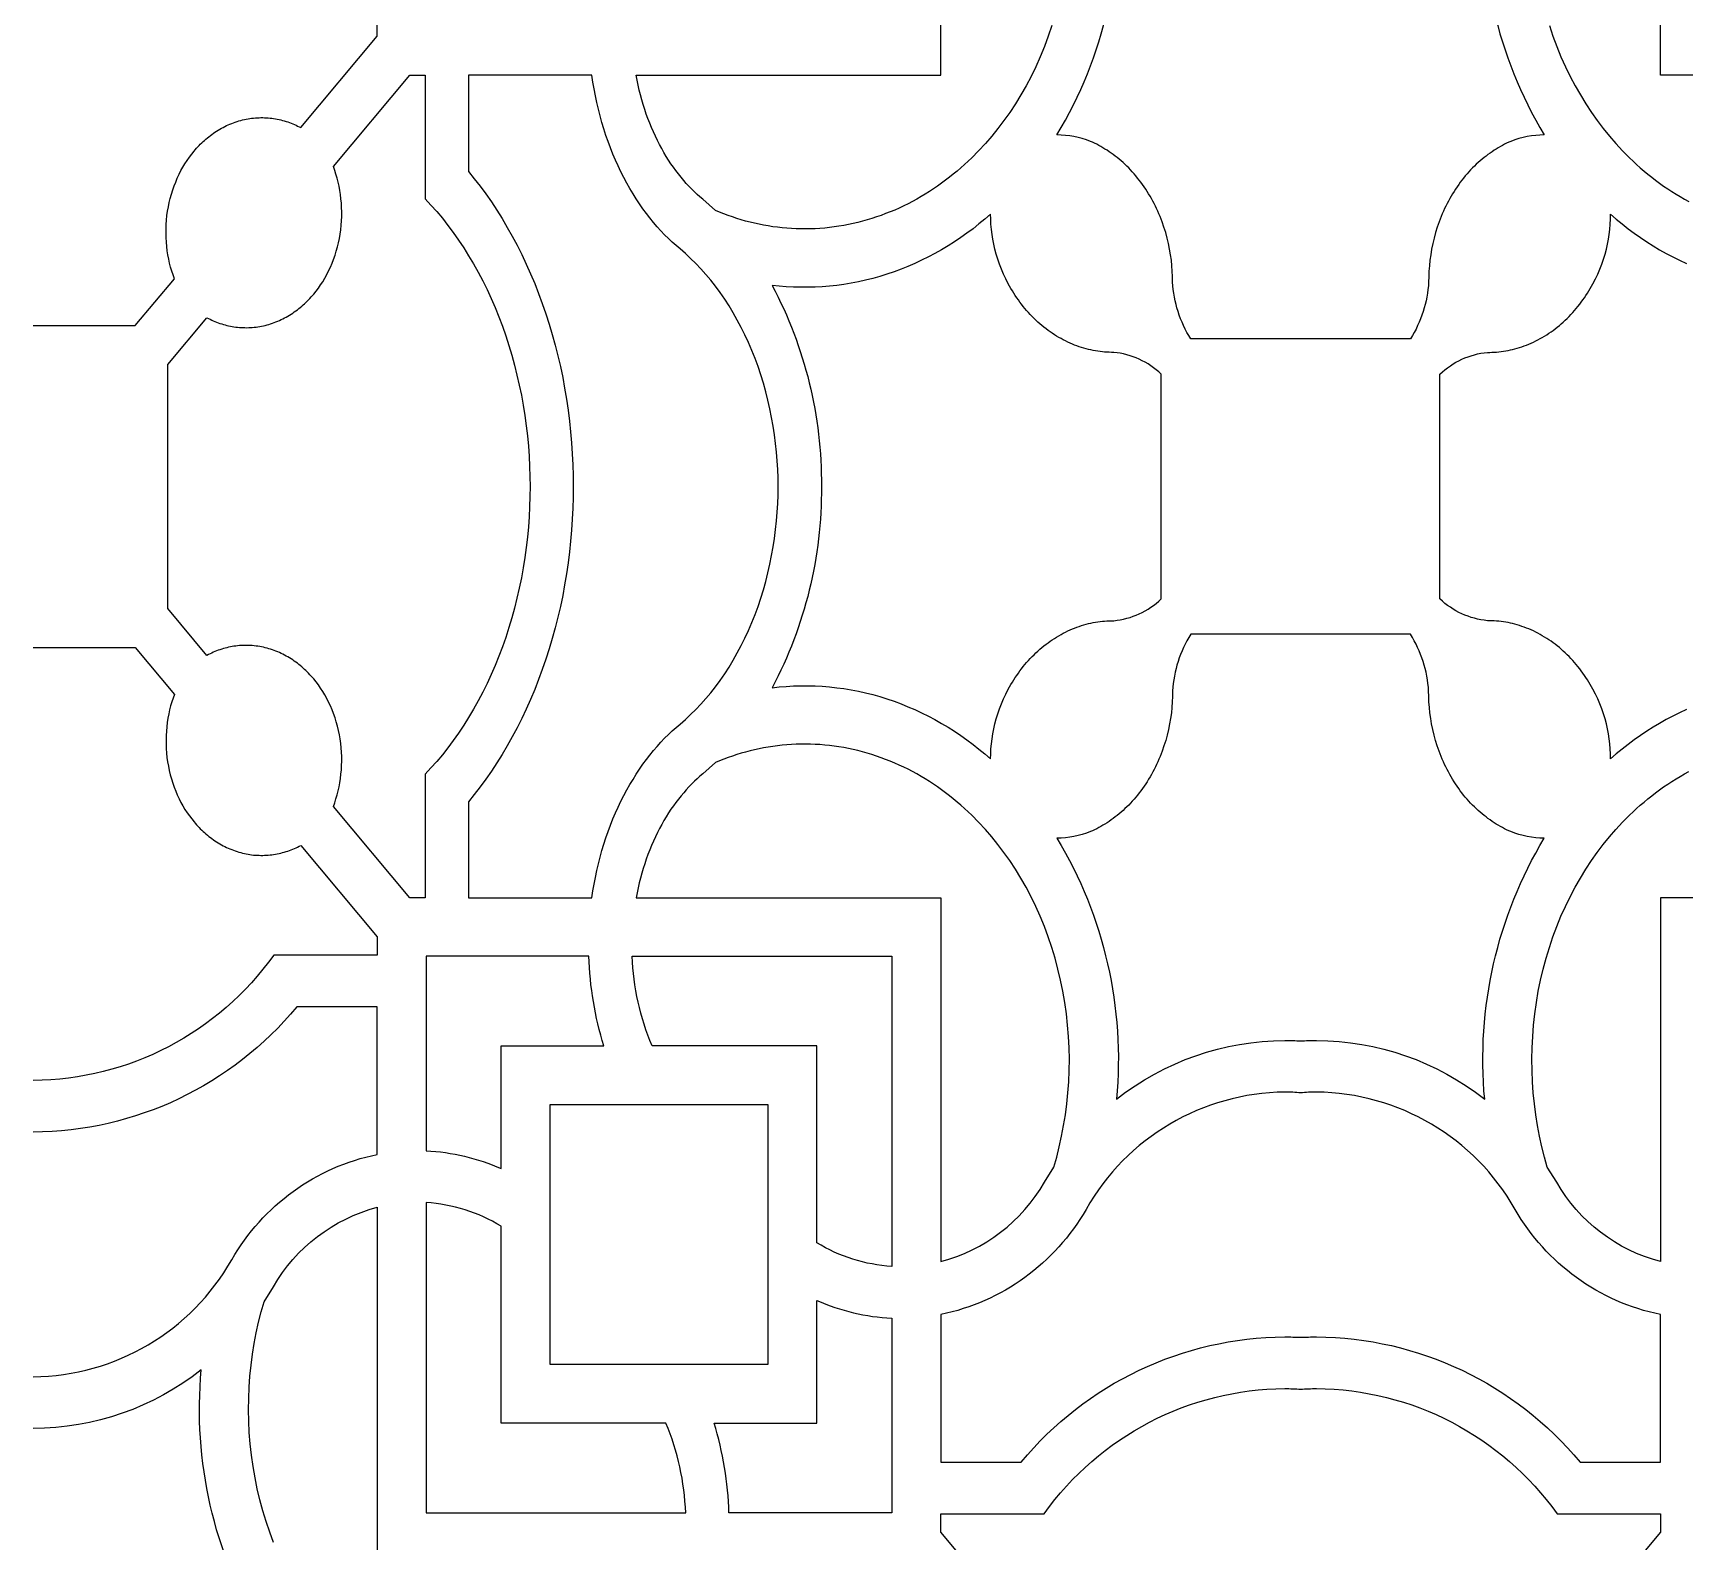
# Model space of a CAD drawing. Extents: x 59271 to 61367, y 41180 to 44085.
# Drawn here: x 59271.3 to 59470.2, y 43077.3 to 43259.1 of the extents above; entities that cross this region are included whole.
import ezdxf

# ---------------------------------------------------------------- set-up
doc = ezdxf.new("R2010")
doc.units = 0
doc.layers.get('0').update_dxf_attribs({"linetype": 'CONTINUOUS'})

msp = doc.modelspace()

# ---------------------------------------------------------------- linework, layer by layer
for points in [[(59393.94, 43259.94), (59393.51, 43258.67), (59393.04, 43257.42), (59392.54, 43256.2), (59392, 43255), (59391.44, 43253.83), (59390.84, 43252.7), (59390.21, 43251.6), (59389.56, 43250.53), (59388.88, 43249.5), (59388.17, 43248.5), (59387.45, 43247.54), (59386.7, 43246.62), (59385.94, 43245.73), (59385.13, 43244.87), (59384.3, 43244.03), (59383.87, 43243.62), (59383.44, 43243.21), (59382.99, 43242.82), (59382.54, 43242.43), (59382.08, 43242.05), (59381.62, 43241.68), (59381.15, 43241.32), (59380.67, 43240.97), (59380.19, 43240.63), (59379.7, 43240.29), (59379.2, 43239.97), (59378.69, 43239.65), (59378.19, 43239.35), (59377.67, 43239.05), (59377.15, 43238.77), (59376.63, 43238.5), (59376.1, 43238.23), (59375.56, 43237.98), (59375.02, 43237.74), (59374.48, 43237.51), (59373.93, 43237.3), (59373.38, 43237.09), (59372.83, 43236.9), (59372.27, 43236.71), (59371.71, 43236.55), (59371.15, 43236.39), (59370.58, 43236.24), (59370.02, 43236.11), (59369.45, 43235.99), (59368.88, 43235.88), (59368.31, 43235.78), (59367.74, 43235.7), (59367.16, 43235.63), (59366.59, 43235.57), (59366.02, 43235.52), (59365.44, 43235.49), (59364.87, 43235.47), (59364.3, 43235.46), (59363.73, 43235.46), (59363.16, 43235.48), (59362.59, 43235.51), (59362.03, 43235.54), (59361.46, 43235.6), (59360.9, 43235.66), (59360.35, 43235.73), (59359.79, 43235.82), (59359.24, 43235.92), (59358.69, 43236.02), (59358.14, 43236.14), (59357.6, 43236.27), (59357.06, 43236.41), (59356.53, 43236.57), (59356, 43236.73), (59355.47, 43236.9), (59354.95, 43237.08), (59354.44, 43237.27), (59353.93, 43237.47), (59353.43, 43237.68), (59351.91, 43239.04), (59351.57, 43239.32), (59351.24, 43239.62), (59350.91, 43239.94), (59350.58, 43240.26), (59350.25, 43240.6), (59349.93, 43240.95), (59349.61, 43241.31), (59349.29, 43241.69), (59348.98, 43242.08), (59348.68, 43242.48), (59348.38, 43242.89), (59348.08, 43243.32), (59347.79, 43243.75), (59347.51, 43244.2), (59347.24, 43244.67), (59346.97, 43245.14), (59346.71, 43245.62), (59346.45, 43246.12), (59346.21, 43246.62), (59345.97, 43247.14), (59345.74, 43247.67), (59345.52, 43248.2), (59345.31, 43248.75), (59345.11, 43249.3), (59344.92, 43249.86), (59344.74, 43250.43), (59344.57, 43251), (59344.42, 43251.59), (59344.27, 43252.17), (59344.13, 43252.77), (59344.01, 43253.37), (59343.89, 43253.97), (59380.56, 43253.97), (59380.56, 43297.79, -0.200602)], [(59503.9, 43253.97), (59467.23, 43253.97), (59467.23, 43297.79, 0.200602)], [(59446.06, 43278.22, 0.159593), (59453.23, 43246.78, 0.091636), (59449.21, 43246), (59448.96, 43245.89), (59448.7, 43245.77), (59448.45, 43245.65), (59448.2, 43245.51), (59447.95, 43245.38), (59447.7, 43245.23), (59447.45, 43245.08), (59447.2, 43244.93), (59446.95, 43244.76), (59446.71, 43244.59), (59446.46, 43244.42), (59446.22, 43244.24), (59445.98, 43244.05), (59445.74, 43243.86), (59445.51, 43243.66), (59445.28, 43243.45), (59445.05, 43243.24), (59444.82, 43243.02), (59444.59, 43242.8), (59444.37, 43242.57), (59444.16, 43242.33), (59443.94, 43242.09), (59443.73, 43241.85), (59443.52, 43241.59), (59443.32, 43241.34), (59443.12, 43241.08), (59442.93, 43240.81), (59442.74, 43240.54), (59442.55, 43240.26), (59442.37, 43239.98), (59442.19, 43239.7), (59442.02, 43239.41), (59441.85, 43239.11), (59441.69, 43238.82), (59441.53, 43238.52), (59441.38, 43238.21), (59441.23, 43237.91), (59441.09, 43237.6), (59440.95, 43237.28), (59440.82, 43236.97), (59440.57, 43236.33), (59440.35, 43235.68), (59440.14, 43235.02), (59439.96, 43234.36), (59439.81, 43233.7), (59439.67, 43233.03), (59439.56, 43232.36), (59439.47, 43231.7), (59439.4, 43231.03), (59439.35, 43230.37), (59439.32, 43229.72), (59439.31, 43229.07, -0.12671), (59437.12, 43222.22), (59410.67, 43222.22, -0.12671), (59408.48, 43229.07), (59408.47, 43229.72), (59408.44, 43230.37), (59408.39, 43231.03), (59408.33, 43231.7), (59408.23, 43232.36), (59408.12, 43233.03), (59407.98, 43233.7), (59407.83, 43234.36), (59407.65, 43235.02), (59407.44, 43235.68), (59407.22, 43236.33), (59406.97, 43236.97), (59406.84, 43237.28), (59406.7, 43237.6), (59406.56, 43237.91), (59406.41, 43238.21), (59406.26, 43238.52), (59406.1, 43238.82), (59405.94, 43239.11), (59405.77, 43239.41), (59405.6, 43239.7), (59405.42, 43239.98), (59405.24, 43240.26), (59405.05, 43240.54), (59404.86, 43240.81), (59404.67, 43241.08), (59404.47, 43241.34), (59404.27, 43241.59), (59404.06, 43241.85), (59403.85, 43242.09), (59403.63, 43242.33), (59403.42, 43242.57), (59403.2, 43242.8), (59402.97, 43243.02), (59402.74, 43243.24), (59402.51, 43243.45), (59402.28, 43243.66), (59402.05, 43243.86), (59401.81, 43244.05), (59401.57, 43244.24), (59401.33, 43244.42), (59401.08, 43244.59), (59400.84, 43244.76), (59400.59, 43244.93), (59400.34, 43245.08), (59400.09, 43245.23), (59399.84, 43245.38), (59399.59, 43245.51), (59399.34, 43245.65), (59399.09, 43245.77), (59398.83, 43245.89), (59398.58, 43246, 0.091636), (59394.56, 43246.78, 0.159593), (59401.73, 43278.22, 0.16816)], [(59470.35, 43177.58), (59469.53, 43177.2), (59468.72, 43176.79), (59467.92, 43176.37), (59467.13, 43175.92), (59466.35, 43175.45), (59465.58, 43174.97), (59464.82, 43174.46), (59464.07, 43173.93), (59463.34, 43173.39), (59462.62, 43172.83), (59461.91, 43172.25), (59461.22, 43171.65, 0.065359), (59460.57, 43176.45), (59460.37, 43177.06), (59460.16, 43177.66), (59459.92, 43178.26), (59459.67, 43178.86), (59459.39, 43179.45), (59459.09, 43180.03), (59458.93, 43180.31), (59458.77, 43180.6), (59458.6, 43180.88), (59458.43, 43181.15), (59458.25, 43181.43), (59458.07, 43181.7), (59457.88, 43181.97), (59457.69, 43182.23), (59457.5, 43182.49), (59457.29, 43182.75), (59457.09, 43183), (59456.88, 43183.25), (59456.66, 43183.49), (59456.44, 43183.73), (59456.22, 43183.96), (59455.99, 43184.19), (59455.76, 43184.41), (59455.53, 43184.63), (59455.29, 43184.84), (59455.05, 43185.05), (59454.8, 43185.25), (59454.55, 43185.44), (59454.3, 43185.63), (59454.05, 43185.81), (59453.79, 43185.99), (59453.53, 43186.16), (59453.27, 43186.32), (59453, 43186.48), (59452.74, 43186.63), (59452.47, 43186.78), (59452.2, 43186.91), (59451.93, 43187.05), (59451.65, 43187.17), (59451.38, 43187.29), (59451.1, 43187.4), (59450.83, 43187.5), (59450.55, 43187.6), (59450.27, 43187.69), (59449.99, 43187.78), (59449.71, 43187.85), (59449.43, 43187.93), (59449.15, 43187.99), (59448.87, 43188.05), (59448.6, 43188.1), (59448.32, 43188.14), (59448.04, 43188.18), (59447.76, 43188.21), (59447.49, 43188.24), (59447.21, 43188.26), (59446.94, 43188.27), (59446.67, 43188.28), (59446.4, 43188.28, -0.165069), (59440.67, 43190.9), (59440.67, 43217.98, -0.165069), (59446.4, 43220.6), (59446.67, 43220.6), (59446.94, 43220.61), (59447.21, 43220.62), (59447.49, 43220.64), (59447.76, 43220.67), (59448.04, 43220.7), (59448.32, 43220.74), (59448.6, 43220.78), (59448.87, 43220.84), (59449.15, 43220.89), (59449.43, 43220.96), (59449.71, 43221.03), (59449.99, 43221.11), (59450.27, 43221.19), (59450.55, 43221.28), (59450.83, 43221.38), (59451.1, 43221.48), (59451.38, 43221.6), (59451.65, 43221.71), (59451.93, 43221.84), (59452.2, 43221.97), (59452.47, 43222.11), (59452.74, 43222.25), (59453, 43222.4), (59453.27, 43222.56), (59453.53, 43222.72), (59453.79, 43222.89), (59454.05, 43223.07), (59454.3, 43223.25), (59454.55, 43223.44), (59454.8, 43223.63), (59455.05, 43223.84), (59455.29, 43224.04), (59455.53, 43224.25), (59455.76, 43224.47), (59455.99, 43224.69), (59456.22, 43224.92), (59456.44, 43225.15), (59456.66, 43225.39), (59456.88, 43225.64), (59457.09, 43225.88), (59457.29, 43226.13), (59457.5, 43226.39), (59457.69, 43226.65), (59457.88, 43226.91), (59458.07, 43227.18), (59458.25, 43227.45), (59458.43, 43227.73), (59458.6, 43228.01), (59458.77, 43228.29), (59458.93, 43228.57), (59459.09, 43228.86), (59459.39, 43229.44), (59459.67, 43230.03), (59459.92, 43230.62), (59460.16, 43231.22), (59460.37, 43231.82), (59460.57, 43232.43, 0.065359), (59461.22, 43237.23), (59461.91, 43236.63), (59462.62, 43236.06), (59463.34, 43235.49), (59464.07, 43234.95), (59464.82, 43234.42), (59465.58, 43233.92), (59466.35, 43233.43), (59467.13, 43232.96), (59467.92, 43232.52), (59468.72, 43232.09), (59469.53, 43231.69), (59470.35, 43231.31)], [(59271.27, 43185.07), (59283.55, 43185.07), (59288.28, 43179.41), (59288.12, 43178.96), (59287.97, 43178.5), (59287.83, 43178.03), (59287.71, 43177.54), (59287.6, 43177.05), (59287.51, 43176.55), (59287.43, 43176.04), (59287.37, 43175.52), (59287.32, 43175), (59287.29, 43174.48), (59287.28, 43173.95), (59287.28, 43173.42), (59287.3, 43172.89), (59287.34, 43172.35), (59287.39, 43171.82), (59287.47, 43171.3), (59287.56, 43170.77), (59287.66, 43170.25), (59287.79, 43169.74), (59287.93, 43169.23), (59288.08, 43168.74), (59288.25, 43168.25), (59288.44, 43167.77), (59288.64, 43167.3), (59288.85, 43166.85), (59289.07, 43166.41), (59289.31, 43165.98), (59289.56, 43165.56), (59289.82, 43165.16), (59290.09, 43164.78), (59290.37, 43164.41), (59290.65, 43164.06), (59290.8, 43163.89), (59290.95, 43163.72), (59291.1, 43163.55), (59291.25, 43163.39), (59291.41, 43163.22), (59291.58, 43163.06), (59291.74, 43162.91), (59291.91, 43162.76), (59292.08, 43162.61), (59292.26, 43162.46), (59292.43, 43162.31), (59292.62, 43162.17), (59292.8, 43162.04), (59292.99, 43161.91), (59293.17, 43161.78), (59293.37, 43161.65), (59293.56, 43161.53), (59293.76, 43161.41), (59293.95, 43161.3), (59294.16, 43161.19), (59294.36, 43161.09), (59294.56, 43160.99), (59294.77, 43160.89), (59294.98, 43160.8), (59295.19, 43160.72), (59295.4, 43160.64), (59295.62, 43160.56), (59295.83, 43160.49), (59296.05, 43160.42), (59296.27, 43160.36), (59296.49, 43160.3), (59296.71, 43160.25), (59296.93, 43160.21), (59297.15, 43160.17), (59297.37, 43160.13), (59297.59, 43160.1), (59297.81, 43160.07), (59298.04, 43160.05), (59298.26, 43160.04), (59298.48, 43160.03), (59298.7, 43160.02), (59298.93, 43160.02), (59299.15, 43160.03), (59299.37, 43160.04), (59299.59, 43160.06), (59299.81, 43160.08), (59300.03, 43160.1), (59300.24, 43160.13), (59300.46, 43160.17), (59300.68, 43160.21), (59300.89, 43160.25), (59301.1, 43160.3), (59301.31, 43160.36), (59301.52, 43160.41), (59301.73, 43160.48), (59301.93, 43160.54), (59302.14, 43160.61), (59302.34, 43160.69), (59302.54, 43160.77), (59302.73, 43160.85), (59302.93, 43160.94), (59303.12, 43161.03), (59303.31, 43161.12), (59303.5, 43161.22), (59312.71, 43150.22), (59312.71, 43148.02), (59300.25, 43148.02, -0.240747), (59271.27, 43132.92)], [(59503.9, 43154.91), (59467.23, 43154.91), (59467.23, 43111.1, -0.200602), (59454.74, 43120.67), (59453.6, 43122.49), (59453.26, 43123.7), (59452.95, 43124.94), (59452.67, 43126.2), (59452.43, 43127.48), (59452.22, 43128.78), (59452.05, 43130.09), (59451.91, 43131.43), (59451.82, 43132.77), (59451.76, 43134.12), (59451.75, 43135.49), (59451.77, 43136.85), (59451.84, 43138.22), (59451.95, 43139.59), (59452.1, 43140.96), (59452.29, 43142.32), (59452.52, 43143.67), (59452.8, 43145.01), (59453.11, 43146.34), (59453.46, 43147.65), (59453.85, 43148.94), (59454.28, 43150.22), (59454.75, 43151.46), (59455.25, 43152.69), (59455.79, 43153.88), (59456.35, 43155.05), (59456.95, 43156.18), (59457.58, 43157.29), (59458.23, 43158.35), (59458.91, 43159.39), (59459.62, 43160.38), (59460.34, 43161.34), (59461.09, 43162.26), (59461.86, 43163.15), (59462.66, 43164.02), (59463.49, 43164.86), (59463.92, 43165.27), (59464.35, 43165.67), (59464.8, 43166.06), (59465.25, 43166.45), (59465.71, 43166.83), (59466.17, 43167.2), (59466.64, 43167.56), (59467.12, 43167.91), (59467.6, 43168.26), (59468.1, 43168.59), (59468.59, 43168.92), (59469.1, 43169.23), (59469.6, 43169.54), (59470.12, 43169.83), (59470.64, 43170.11)], [(59271.27, 43097.23, 0.26745), (59295.2, 43111.34, -0.215544), (59312.71, 43124.01), (59312.71, 43141.79), (59303.02, 43141.79, -0.222359), (59271.27, 43126.7), (59271.27, 43126.7)], [(59300.23, 43077.28), (59299.76, 43078.53), (59299.33, 43079.8), (59298.94, 43081.09), (59298.58, 43082.4), (59298.27, 43083.73), (59298, 43085.07), (59297.76, 43086.42), (59297.57, 43087.78), (59297.42, 43089.15), (59297.31, 43090.52), (59297.25, 43091.89), (59297.22, 43093.26), (59297.24, 43094.62), (59297.29, 43095.97), (59297.39, 43097.32), (59297.52, 43098.65), (59297.69, 43099.96), (59297.9, 43101.26), (59298.15, 43102.54), (59298.42, 43103.8), (59298.74, 43105.04), (59299.08, 43106.25), (59300.21, 43108.07, -0.200602), (59312.71, 43117.65), (59312.71, 43073.83)], [(59298.7, 43066.64, -0.159593), (59291.53, 43098.08, -0.16816), (59271.27, 43091)], [(59389.77, 43067.52), (59380.56, 43078.52), (59380.56, 43080.73), (59393.02, 43080.73, -0.240747), (59422, 43095.82, -0.013206), (59423.9, 43095.75, -0.013206), (59425.79, 43095.82, -0.240747), (59454.77, 43080.73), (59467.23, 43080.73), (59467.23, 43078.52), (59458.02, 43067.52)]]:
    msp.add_lwpolyline(points, format="xyb")
for points in [[(59271.27, 43223.82), (59283.55, 43223.82), (59288.28, 43229.47), (59288.12, 43229.92), (59287.97, 43230.38), (59287.83, 43230.86), (59287.71, 43231.34), (59287.6, 43231.83), (59287.51, 43232.34), (59287.43, 43232.84), (59287.37, 43233.36), (59287.32, 43233.88), (59287.29, 43234.41), (59287.28, 43234.93), (59287.28, 43235.47), (59287.3, 43236), (59287.34, 43236.53), (59287.39, 43237.06), (59287.47, 43237.59), (59287.56, 43238.11), (59287.66, 43238.63), (59287.79, 43239.14), (59287.93, 43239.65), (59288.08, 43240.15), (59288.25, 43240.64), (59288.44, 43241.11), (59288.64, 43241.58), (59288.85, 43242.04), (59289.07, 43242.48), (59289.31, 43242.91), (59289.56, 43243.32), (59289.82, 43243.72), (59290.09, 43244.1), (59290.37, 43244.47), (59290.65, 43244.83), (59290.8, 43245), (59290.95, 43245.17), (59291.1, 43245.33), (59291.25, 43245.5), (59291.41, 43245.66), (59291.58, 43245.82), (59291.74, 43245.97), (59291.91, 43246.13), (59292.08, 43246.28), (59292.26, 43246.42), (59292.43, 43246.57), (59292.62, 43246.71), (59292.8, 43246.85), (59292.99, 43246.98), (59293.17, 43247.11), (59293.37, 43247.23), (59293.56, 43247.35), (59293.76, 43247.47), (59293.95, 43247.58), (59294.16, 43247.69), (59294.36, 43247.8), (59294.56, 43247.9), (59294.77, 43247.99), (59294.98, 43248.08), (59295.19, 43248.17), (59295.4, 43248.25), (59295.62, 43248.32), (59295.83, 43248.4), (59296.05, 43248.46), (59296.27, 43248.52), (59296.49, 43248.58), (59296.71, 43248.63), (59296.93, 43248.68), (59297.15, 43248.72), (59297.37, 43248.75), (59297.59, 43248.78), (59297.81, 43248.81), (59298.04, 43248.83), (59298.26, 43248.84), (59298.48, 43248.85), (59298.7, 43248.86), (59298.93, 43248.86), (59299.15, 43248.85), (59299.37, 43248.84), (59299.59, 43248.83), (59299.81, 43248.81), (59300.03, 43248.78), (59300.24, 43248.75), (59300.46, 43248.72), (59300.68, 43248.68), (59300.89, 43248.63), (59301.1, 43248.58), (59301.31, 43248.53), (59301.52, 43248.47), (59301.73, 43248.41), (59301.93, 43248.34), (59302.14, 43248.27), (59302.34, 43248.19), (59302.54, 43248.11), (59302.73, 43248.03), (59302.93, 43247.94), (59303.12, 43247.85), (59303.31, 43247.76), (59303.5, 43247.66), (59312.71, 43258.67), (59312.71, 43260.87)], [(59453.85, 43259.94), (59454.28, 43258.67), (59454.75, 43257.42), (59455.25, 43256.2), (59455.79, 43255), (59456.35, 43253.83), (59456.95, 43252.7), (59457.58, 43251.6), (59458.23, 43250.53), (59458.91, 43249.5), (59459.62, 43248.5), (59460.34, 43247.54), (59461.09, 43246.62), (59461.86, 43245.73), (59462.66, 43244.87), (59463.49, 43244.03), (59463.92, 43243.62), (59464.35, 43243.21), (59464.8, 43242.82), (59465.25, 43242.43), (59465.71, 43242.05), (59466.17, 43241.68), (59466.64, 43241.32), (59467.12, 43240.97), (59467.6, 43240.63), (59468.1, 43240.29), (59468.59, 43239.97), (59469.1, 43239.65), (59469.6, 43239.35), (59470.12, 43239.05), (59470.64, 43238.77)]]:
    msp.add_lwpolyline(points)
for points in [[(59287.48, 43204.44), (59287.48, 43219.12), (59292.21, 43224.77), (59292.4, 43224.67), (59292.59, 43224.58), (59292.78, 43224.49), (59292.97, 43224.4), (59293.17, 43224.32), (59293.37, 43224.24), (59293.57, 43224.16), (59293.77, 43224.09), (59293.98, 43224.03), (59294.19, 43223.96), (59294.4, 43223.91), (59294.61, 43223.85), (59294.82, 43223.8), (59295.03, 43223.76), (59295.25, 43223.72), (59295.46, 43223.68), (59295.68, 43223.65), (59295.9, 43223.63), (59296.12, 43223.61), (59296.34, 43223.59), (59296.56, 43223.58), (59296.78, 43223.58), (59297, 43223.57), (59297.23, 43223.58), (59297.45, 43223.59), (59297.67, 43223.6), (59297.89, 43223.62), (59298.12, 43223.65), (59298.34, 43223.68), (59298.56, 43223.72), (59298.78, 43223.76), (59299, 43223.8), (59299.22, 43223.85), (59299.44, 43223.91), (59299.66, 43223.97), (59299.87, 43224.04), (59300.09, 43224.11), (59300.3, 43224.19), (59300.52, 43224.27), (59300.73, 43224.35), (59300.94, 43224.44), (59301.14, 43224.54), (59301.35, 43224.64), (59301.55, 43224.74), (59301.75, 43224.85), (59301.95, 43224.96), (59302.15, 43225.08), (59302.34, 43225.2), (59302.53, 43225.33), (59302.72, 43225.46), (59302.91, 43225.59), (59303.09, 43225.73), (59303.27, 43225.87), (59303.45, 43226.01), (59303.63, 43226.16), (59303.8, 43226.31), (59303.97, 43226.46), (59304.13, 43226.62), (59304.29, 43226.77), (59304.45, 43226.94), (59304.61, 43227.1), (59304.76, 43227.27), (59304.91, 43227.44), (59305.06, 43227.61), (59305.34, 43227.96), (59305.62, 43228.33), (59305.89, 43228.71), (59306.15, 43229.11), (59306.4, 43229.53), (59306.63, 43229.96), (59306.86, 43230.4), (59307.07, 43230.85), (59307.27, 43231.32), (59307.46, 43231.8), (59307.63, 43232.29), (59307.78, 43232.78), (59307.92, 43233.29), (59308.04, 43233.8), (59308.15, 43234.32), (59308.24, 43234.85), (59308.31, 43235.37), (59308.37, 43235.9), (59308.41, 43236.44), (59308.43, 43236.97), (59308.43, 43237.5), (59308.42, 43238.03), (59308.39, 43238.55), (59308.34, 43239.07), (59308.28, 43239.59), (59308.2, 43240.1), (59308.11, 43240.6), (59308, 43241.09), (59307.88, 43241.58), (59307.74, 43242.05), (59307.59, 43242.51), (59307.43, 43242.96), (59316.64, 43253.97), (59318.48, 43253.97), (59318.48, 43239.08), (59319.18, 43238.33), (59319.87, 43237.55), (59320.55, 43236.74), (59321.22, 43235.89), (59321.87, 43235.02), (59322.5, 43234.12), (59323.12, 43233.19), (59323.72, 43232.24), (59324.3, 43231.26), (59324.86, 43230.25), (59325.41, 43229.22), (59325.93, 43228.17), (59326.42, 43227.09), (59326.9, 43226), (59327.35, 43224.88), (59327.78, 43223.75), (59328.18, 43222.6), (59328.56, 43221.44), (59328.92, 43220.26), (59329.24, 43219.07), (59329.54, 43217.87), (59329.82, 43216.66), (59330.07, 43215.45), (59330.29, 43214.22), (59330.48, 43213), (59330.65, 43211.77), (59330.79, 43210.54), (59330.91, 43209.32), (59331, 43208.09), (59331.06, 43206.87), (59331.1, 43205.65), (59331.11, 43204.44), (59331.1, 43203.23), (59331.06, 43202.01), (59331, 43200.79), (59330.91, 43199.57), (59330.79, 43198.34), (59330.65, 43197.11), (59330.48, 43195.88), (59330.29, 43194.66), (59330.07, 43193.44), (59329.82, 43192.22), (59329.54, 43191.01), (59329.24, 43189.81), (59328.92, 43188.62), (59328.56, 43187.45), (59328.18, 43186.28), (59327.78, 43185.13), (59327.35, 43184), (59326.9, 43182.89), (59326.42, 43181.79), (59325.93, 43180.72), (59325.41, 43179.66), (59324.86, 43178.63), (59324.3, 43177.62), (59323.72, 43176.64), (59323.12, 43175.69), (59322.5, 43174.76), (59321.87, 43173.86), (59321.22, 43172.99), (59320.55, 43172.15), (59319.87, 43171.34), (59319.18, 43170.55), (59318.48, 43169.8), (59318.48, 43154.91), (59316.64, 43154.91), (59307.43, 43165.92), (59307.59, 43166.37), (59307.74, 43166.83), (59307.88, 43167.31), (59308, 43167.79), (59308.11, 43168.28), (59308.2, 43168.78), (59308.28, 43169.29), (59308.34, 43169.81), (59308.39, 43170.33), (59308.42, 43170.86), (59308.43, 43171.38), (59308.43, 43171.92), (59308.41, 43172.45), (59308.37, 43172.98), (59308.31, 43173.51), (59308.24, 43174.04), (59308.15, 43174.56), (59308.04, 43175.08), (59307.92, 43175.59), (59307.78, 43176.1), (59307.63, 43176.6), (59307.46, 43177.09), (59307.27, 43177.56), (59307.07, 43178.03), (59306.86, 43178.49), (59306.63, 43178.93), (59306.4, 43179.36), (59306.15, 43179.77), (59305.89, 43180.17), (59305.62, 43180.55), (59305.34, 43180.92), (59305.06, 43181.28), (59304.91, 43181.45), (59304.76, 43181.62), (59304.61, 43181.78), (59304.45, 43181.95), (59304.29, 43182.11), (59304.13, 43182.27), (59303.97, 43182.42), (59303.8, 43182.58), (59303.63, 43182.73), (59303.45, 43182.87), (59303.27, 43183.02), (59303.09, 43183.16), (59302.91, 43183.29), (59302.72, 43183.43), (59302.53, 43183.56), (59302.34, 43183.68), (59302.15, 43183.8), (59301.95, 43183.92), (59301.75, 43184.03), (59301.55, 43184.14), (59301.35, 43184.25), (59301.14, 43184.35), (59300.94, 43184.44), (59300.73, 43184.53), (59300.52, 43184.62), (59300.3, 43184.7), (59300.09, 43184.77), (59299.87, 43184.85), (59299.66, 43184.91), (59299.44, 43184.97), (59299.22, 43185.03), (59299, 43185.08), (59298.78, 43185.13), (59298.56, 43185.17), (59298.34, 43185.2), (59298.12, 43185.23), (59297.89, 43185.26), (59297.67, 43185.28), (59297.45, 43185.29), (59297.23, 43185.3), (59297, 43185.31), (59296.78, 43185.31), (59296.56, 43185.3), (59296.34, 43185.29), (59296.12, 43185.28), (59295.9, 43185.26), (59295.68, 43185.23), (59295.46, 43185.2), (59295.25, 43185.16), (59295.03, 43185.13), (59294.82, 43185.08), (59294.61, 43185.03), (59294.4, 43184.98), (59294.19, 43184.92), (59293.98, 43184.86), (59293.77, 43184.79), (59293.57, 43184.72), (59293.37, 43184.64), (59293.17, 43184.56), (59292.97, 43184.48), (59292.78, 43184.39), (59292.59, 43184.3), (59292.4, 43184.21), (59292.21, 43184.11), (59287.48, 43189.76)], [(59360.98, 43204.44), (59360.97, 43205.47), (59360.93, 43206.5), (59360.87, 43207.54), (59360.79, 43208.59), (59360.68, 43209.63), (59360.55, 43210.68), (59360.39, 43211.72), (59360.2, 43212.77), (59359.99, 43213.81), (59359.76, 43214.84), (59359.5, 43215.86), (59359.21, 43216.88), (59358.9, 43217.89), (59358.57, 43218.88), (59358.21, 43219.86), (59357.83, 43220.82), (59357.42, 43221.77), (59356.99, 43222.69), (59356.54, 43223.6), (59356.07, 43224.48), (59355.58, 43225.35), (59355.08, 43226.19), (59354.55, 43227), (59354, 43227.79), (59353.44, 43228.55), (59352.87, 43229.28), (59352.28, 43229.98), (59351.68, 43230.65), (59351.07, 43231.3), (59350.44, 43231.91), (59349.81, 43232.5), (59349.17, 43233.05), (59348.7, 43233.45), (59348.24, 43233.87), (59347.78, 43234.31), (59347.32, 43234.76), (59346.87, 43235.24), (59346.43, 43235.73), (59345.99, 43236.25), (59345.55, 43236.78), (59345.13, 43237.33), (59344.71, 43237.89), (59344.3, 43238.48), (59343.9, 43239.08), (59343.51, 43239.7), (59343.13, 43240.34), (59342.76, 43240.99), (59342.4, 43241.66), (59342.06, 43242.34), (59341.72, 43243.04), (59341.4, 43243.75), (59341.09, 43244.48), (59340.8, 43245.22), (59340.52, 43245.97), (59340.25, 43246.73), (59340, 43247.5), (59339.77, 43248.29), (59339.55, 43249.08), (59339.35, 43249.88), (59339.16, 43250.69), (59338.99, 43251.5), (59338.83, 43252.32), (59338.69, 43253.14), (59338.57, 43253.97), (59323.69, 43253.97), (59323.69, 43242.39), (59324.4, 43241.51), (59325.1, 43240.61), (59325.79, 43239.67), (59326.46, 43238.71), (59327.11, 43237.71), (59327.75, 43236.7), (59328.37, 43235.65), (59328.97, 43234.58), (59329.55, 43233.49), (59330.11, 43232.37), (59330.65, 43231.23), (59331.17, 43230.07), (59331.67, 43228.89), (59332.14, 43227.7), (59332.59, 43226.48), (59333.01, 43225.25), (59333.41, 43224), (59333.79, 43222.74), (59334.14, 43221.46), (59334.46, 43220.18), (59334.76, 43218.89), (59335.04, 43217.58), (59335.28, 43216.28), (59335.5, 43214.96), (59335.69, 43213.65), (59335.86, 43212.33), (59336, 43211.01), (59336.12, 43209.69), (59336.2, 43208.37), (59336.27, 43207.05), (59336.3, 43205.75), (59336.32, 43204.44), (59336.3, 43203.14), (59336.27, 43201.83), (59336.2, 43200.51), (59336.12, 43199.2), (59336, 43197.88), (59335.86, 43196.56), (59335.69, 43195.24), (59335.5, 43193.92), (59335.28, 43192.61), (59335.04, 43191.3), (59334.76, 43190), (59334.46, 43188.7), (59334.14, 43187.42), (59333.79, 43186.15), (59333.41, 43184.89), (59333.01, 43183.64), (59332.59, 43182.4), (59332.14, 43181.19), (59331.67, 43179.99), (59331.17, 43178.81), (59330.65, 43177.65), (59330.11, 43176.51), (59329.55, 43175.39), (59328.97, 43174.3), (59328.37, 43173.23), (59327.75, 43172.19), (59327.11, 43171.17), (59326.46, 43170.18), (59325.79, 43169.21), (59325.1, 43168.28), (59324.4, 43167.37), (59323.69, 43166.49), (59323.69, 43154.91), (59338.57, 43154.91), (59338.69, 43155.74), (59338.83, 43156.57), (59338.99, 43157.38), (59339.16, 43158.2), (59339.35, 43159.01), (59339.55, 43159.81), (59339.77, 43160.6), (59340, 43161.38), (59340.25, 43162.15), (59340.52, 43162.92), (59340.8, 43163.67), (59341.09, 43164.41), (59341.4, 43165.13), (59341.72, 43165.84), (59342.06, 43166.54), (59342.4, 43167.23), (59342.76, 43167.9), (59343.13, 43168.55), (59343.51, 43169.18), (59343.9, 43169.8), (59344.3, 43170.41), (59344.71, 43170.99), (59345.13, 43171.56), (59345.55, 43172.11), (59345.99, 43172.64), (59346.43, 43173.15), (59346.87, 43173.64), (59347.32, 43174.12), (59347.78, 43174.58), (59348.24, 43175.01), (59348.7, 43175.43), (59349.17, 43175.83), (59349.81, 43176.39), (59350.44, 43176.97), (59351.07, 43177.58), (59351.68, 43178.23), (59352.28, 43178.9), (59352.87, 43179.61), (59353.44, 43180.34), (59354, 43181.1), (59354.55, 43181.89), (59355.08, 43182.7), (59355.58, 43183.54), (59356.07, 43184.4), (59356.54, 43185.28), (59356.99, 43186.19), (59357.42, 43187.12), (59357.83, 43188.06), (59358.21, 43189.03), (59358.57, 43190), (59358.9, 43191), (59359.21, 43192), (59359.5, 43193.02), (59359.76, 43194.04), (59359.99, 43195.08), (59360.2, 43196.12), (59360.39, 43197.16), (59360.55, 43198.2), (59360.68, 43199.25), (59360.79, 43200.3), (59360.87, 43201.34), (59360.93, 43202.38), (59360.97, 43203.41)], [(59359.74, 43098.71), (59333.53, 43098.71), (59333.53, 43130.04), (59359.74, 43130.04)]]:
    msp.add_lwpolyline(points, close=True)
for points in [[(59360.26, 43180.22), (59361.11, 43180.31), (59361.97, 43180.38), (59362.83, 43180.43), (59363.69, 43180.46), (59364.56, 43180.46), (59365.43, 43180.43), (59366.3, 43180.39), (59367.17, 43180.32), (59368.04, 43180.22), (59368.91, 43180.1), (59369.78, 43179.96), (59370.65, 43179.79), (59371.51, 43179.6), (59372.38, 43179.38), (59373.23, 43179.14), (59374.09, 43178.87), (59374.94, 43178.58), (59375.78, 43178.27), (59376.61, 43177.93), (59377.44, 43177.58), (59378.26, 43177.2), (59379.07, 43176.79), (59379.87, 43176.37), (59380.66, 43175.92), (59381.44, 43175.45), (59382.21, 43174.97), (59382.97, 43174.46), (59383.72, 43173.93), (59384.45, 43173.39), (59385.17, 43172.83), (59385.88, 43172.25), (59386.57, 43171.65, -0.065359), (59387.22, 43176.45), (59387.42, 43177.06), (59387.63, 43177.66), (59387.87, 43178.26), (59388.12, 43178.86), (59388.4, 43179.45), (59388.7, 43180.03), (59388.86, 43180.31), (59389.02, 43180.6), (59389.19, 43180.88), (59389.36, 43181.15), (59389.54, 43181.43), (59389.72, 43181.7), (59389.91, 43181.97), (59390.1, 43182.23), (59390.29, 43182.49), (59390.5, 43182.75), (59390.7, 43183), (59390.91, 43183.25), (59391.13, 43183.49), (59391.35, 43183.73), (59391.57, 43183.96), (59391.8, 43184.19), (59392.03, 43184.41), (59392.26, 43184.63), (59392.5, 43184.84), (59392.74, 43185.05), (59392.99, 43185.25), (59393.24, 43185.44), (59393.49, 43185.63), (59393.74, 43185.81), (59394, 43185.99), (59394.26, 43186.16), (59394.52, 43186.32), (59394.79, 43186.48), (59395.05, 43186.63), (59395.32, 43186.78), (59395.59, 43186.91), (59395.86, 43187.05), (59396.14, 43187.17), (59396.41, 43187.29), (59396.69, 43187.4), (59396.96, 43187.5), (59397.24, 43187.6), (59397.52, 43187.69), (59397.8, 43187.78), (59398.08, 43187.85), (59398.36, 43187.93), (59398.64, 43187.99), (59398.92, 43188.05), (59399.19, 43188.1), (59399.47, 43188.14), (59399.75, 43188.18), (59400.03, 43188.21), (59400.3, 43188.24), (59400.58, 43188.26), (59400.85, 43188.27), (59401.12, 43188.28), (59401.39, 43188.28, 0.165069), (59407.12, 43190.9), (59407.12, 43217.98, 0.165069), (59401.39, 43220.6), (59401.12, 43220.6), (59400.85, 43220.61), (59400.58, 43220.62), (59400.3, 43220.64), (59400.03, 43220.67), (59399.75, 43220.7), (59399.47, 43220.74), (59399.19, 43220.78), (59398.92, 43220.84), (59398.64, 43220.89), (59398.36, 43220.96), (59398.08, 43221.03), (59397.8, 43221.11), (59397.52, 43221.19), (59397.24, 43221.28), (59396.96, 43221.38), (59396.69, 43221.48), (59396.41, 43221.6), (59396.14, 43221.71), (59395.86, 43221.84), (59395.59, 43221.97), (59395.32, 43222.11), (59395.05, 43222.25), (59394.79, 43222.4), (59394.52, 43222.56), (59394.26, 43222.72), (59394, 43222.89), (59393.74, 43223.07), (59393.49, 43223.25), (59393.24, 43223.44), (59392.99, 43223.63), (59392.74, 43223.84), (59392.5, 43224.04), (59392.26, 43224.25), (59392.03, 43224.47), (59391.8, 43224.69), (59391.57, 43224.92), (59391.35, 43225.15), (59391.13, 43225.39), (59390.91, 43225.64), (59390.7, 43225.88), (59390.5, 43226.13), (59390.29, 43226.39), (59390.1, 43226.65), (59389.91, 43226.91), (59389.72, 43227.18), (59389.54, 43227.45), (59389.36, 43227.73), (59389.19, 43228.01), (59389.02, 43228.29), (59388.86, 43228.57), (59388.7, 43228.86), (59388.4, 43229.44), (59388.12, 43230.03), (59387.87, 43230.62), (59387.63, 43231.22), (59387.42, 43231.82), (59387.22, 43232.43, -0.065359), (59386.57, 43237.23), (59385.88, 43236.63), (59385.17, 43236.06), (59384.45, 43235.49), (59383.72, 43234.95), (59382.97, 43234.42), (59382.21, 43233.92), (59381.44, 43233.43), (59380.66, 43232.96), (59379.87, 43232.52), (59379.07, 43232.09), (59378.26, 43231.69), (59377.44, 43231.31), (59376.61, 43230.95), (59375.78, 43230.61), (59374.94, 43230.3), (59374.09, 43230.01), (59373.23, 43229.75), (59372.38, 43229.51), (59371.51, 43229.29), (59370.65, 43229.1), (59369.78, 43228.93), (59368.91, 43228.78), (59368.04, 43228.66), (59367.17, 43228.57), (59366.3, 43228.5), (59365.43, 43228.45), (59364.56, 43228.43), (59363.69, 43228.43), (59362.83, 43228.45), (59361.97, 43228.5), (59361.11, 43228.57), (59360.26, 43228.66, -0.124595), (59366.19, 43204.44, -0.124595)], [(59425.79, 43137.74, -0.16816), (59446.06, 43130.66, -0.159593), (59453.23, 43162.1, -0.091636), (59449.21, 43162.88), (59448.96, 43162.99), (59448.7, 43163.11), (59448.45, 43163.24), (59448.2, 43163.37), (59447.95, 43163.51), (59447.7, 43163.65), (59447.45, 43163.8), (59447.2, 43163.96), (59446.95, 43164.12), (59446.71, 43164.29), (59446.46, 43164.46), (59446.22, 43164.65), (59445.98, 43164.83), (59445.74, 43165.03), (59445.51, 43165.23), (59445.28, 43165.43), (59445.05, 43165.65), (59444.82, 43165.86), (59444.59, 43166.09), (59444.37, 43166.32), (59444.16, 43166.55), (59443.94, 43166.79), (59443.73, 43167.04), (59443.52, 43167.29), (59443.32, 43167.55), (59443.12, 43167.81), (59442.93, 43168.07), (59442.74, 43168.34), (59442.55, 43168.62), (59442.37, 43168.9), (59442.19, 43169.19), (59442.02, 43169.48), (59441.85, 43169.77), (59441.69, 43170.07), (59441.53, 43170.37), (59441.38, 43170.67), (59441.23, 43170.98), (59441.09, 43171.29), (59440.95, 43171.6), (59440.82, 43171.92), (59440.57, 43172.56), (59440.35, 43173.21), (59440.14, 43173.86), (59439.96, 43174.52), (59439.81, 43175.19), (59439.67, 43175.85), (59439.56, 43176.52), (59439.47, 43177.19), (59439.4, 43177.85), (59439.35, 43178.51), (59439.32, 43179.17), (59439.31, 43179.82, 0.12671), (59437.12, 43186.66), (59410.67, 43186.66, 0.12671), (59408.48, 43179.82), (59408.47, 43179.17), (59408.44, 43178.51), (59408.39, 43177.85), (59408.33, 43177.19), (59408.23, 43176.52), (59408.12, 43175.85), (59407.98, 43175.19), (59407.83, 43174.52), (59407.65, 43173.86), (59407.44, 43173.21), (59407.22, 43172.56), (59406.97, 43171.92), (59406.84, 43171.6), (59406.7, 43171.29), (59406.56, 43170.98), (59406.41, 43170.67), (59406.26, 43170.37), (59406.1, 43170.07), (59405.94, 43169.77), (59405.77, 43169.48), (59405.6, 43169.19), (59405.42, 43168.9), (59405.24, 43168.62), (59405.05, 43168.34), (59404.86, 43168.07), (59404.67, 43167.81), (59404.47, 43167.55), (59404.27, 43167.29), (59404.06, 43167.04), (59403.85, 43166.79), (59403.63, 43166.55), (59403.42, 43166.32), (59403.2, 43166.09), (59402.97, 43165.86), (59402.74, 43165.65), (59402.51, 43165.43), (59402.28, 43165.23), (59402.05, 43165.03), (59401.81, 43164.83), (59401.57, 43164.65), (59401.33, 43164.46), (59401.08, 43164.29), (59400.84, 43164.12), (59400.59, 43163.96), (59400.34, 43163.8), (59400.09, 43163.65), (59399.84, 43163.51), (59399.59, 43163.37), (59399.34, 43163.24), (59399.09, 43163.11), (59398.83, 43162.99), (59398.58, 43162.88, -0.091636), (59394.56, 43162.1, -0.159593), (59401.73, 43130.66, -0.16816), (59422, 43137.74, -0.014447), (59423.9, 43137.68, -0.014447)], [(59380.56, 43111.1, 0.200602), (59393.05, 43120.67), (59394.19, 43122.49), (59394.53, 43123.7), (59394.84, 43124.94), (59395.12, 43126.2), (59395.36, 43127.48), (59395.57, 43128.78), (59395.75, 43130.09), (59395.88, 43131.43), (59395.97, 43132.77), (59396.03, 43134.12), (59396.05, 43135.49), (59396.02, 43136.85), (59395.95, 43138.22), (59395.84, 43139.59), (59395.69, 43140.96), (59395.5, 43142.32), (59395.27, 43143.67), (59395, 43145.01), (59394.68, 43146.34), (59394.33, 43147.65), (59393.94, 43148.94), (59393.51, 43150.22), (59393.04, 43151.46), (59392.54, 43152.69), (59392, 43153.88), (59391.44, 43155.05), (59390.84, 43156.18), (59390.21, 43157.29), (59389.56, 43158.35), (59388.88, 43159.39), (59388.17, 43160.38), (59387.45, 43161.34), (59386.7, 43162.26), (59385.94, 43163.15), (59385.13, 43164.02), (59384.3, 43164.86), (59383.87, 43165.27), (59383.44, 43165.67), (59382.99, 43166.06), (59382.54, 43166.45), (59382.08, 43166.83), (59381.62, 43167.2), (59381.15, 43167.56), (59380.67, 43167.91), (59380.19, 43168.26), (59379.7, 43168.59), (59379.2, 43168.92), (59378.69, 43169.23), (59378.19, 43169.54), (59377.67, 43169.83), (59377.15, 43170.11), (59376.63, 43170.39), (59376.1, 43170.65), (59375.56, 43170.9), (59375.02, 43171.14), (59374.48, 43171.37), (59373.93, 43171.59), (59373.38, 43171.79), (59372.83, 43171.99), (59372.27, 43172.17), (59371.71, 43172.34), (59371.15, 43172.5), (59370.58, 43172.64), (59370.02, 43172.77), (59369.45, 43172.89), (59368.88, 43173), (59368.31, 43173.1), (59367.74, 43173.18), (59367.16, 43173.25), (59366.59, 43173.31), (59366.02, 43173.36), (59365.44, 43173.39), (59364.87, 43173.41), (59364.3, 43173.42), (59363.73, 43173.42), (59363.16, 43173.41), (59362.59, 43173.38), (59362.03, 43173.34), (59361.46, 43173.29), (59360.9, 43173.22), (59360.35, 43173.15), (59359.79, 43173.06), (59359.24, 43172.97), (59358.69, 43172.86), (59358.14, 43172.74), (59357.6, 43172.61), (59357.06, 43172.47), (59356.53, 43172.32), (59356, 43172.16), (59355.47, 43171.98), (59354.95, 43171.8), (59354.44, 43171.61), (59353.93, 43171.41), (59353.43, 43171.2), (59351.91, 43169.85), (59351.57, 43169.56), (59351.24, 43169.26), (59350.91, 43168.95), (59350.58, 43168.62), (59350.25, 43168.28), (59349.93, 43167.93), (59349.61, 43167.57), (59349.29, 43167.2), (59348.98, 43166.81), (59348.68, 43166.41), (59348.38, 43165.99), (59348.08, 43165.57), (59347.79, 43165.13), (59347.51, 43164.68), (59347.24, 43164.22), (59346.97, 43163.74), (59346.71, 43163.26), (59346.45, 43162.76), (59346.21, 43162.26), (59345.97, 43161.74), (59345.74, 43161.22), (59345.52, 43160.68), (59345.31, 43160.14), (59345.11, 43159.58), (59344.92, 43159.02), (59344.74, 43158.45), (59344.57, 43157.88), (59344.42, 43157.3), (59344.27, 43156.71), (59344.13, 43156.12), (59344.01, 43155.52), (59343.89, 43154.91), (59380.56, 43154.91)], [(59318.6, 43124.45, -0.093744), (59327.64, 43122.3), (59327.64, 43137.07), (59340, 43137.07, -0.067508), (59338.2, 43147.88), (59318.6, 43147.88)], [(59345.8, 43137.07, -0.090687), (59343.42, 43147.88), (59374.67, 43147.88), (59374.67, 43110.53, -0.123377), (59365.63, 43113.38), (59365.63, 43137.07)], [(59423.9, 43131.43, 0.017043), (59422, 43131.52, 0.26745), (59398.06, 43117.4, -0.215544), (59380.56, 43104.73), (59380.56, 43086.95), (59390.25, 43086.95, -0.222359), (59422, 43102.04, -0.011427), (59423.9, 43101.99, -0.011427), (59425.79, 43102.04, -0.222359), (59457.54, 43086.95), (59467.23, 43086.95), (59467.23, 43104.73, -0.215544), (59449.73, 43117.4, 0.26745), (59425.79, 43131.52, 0.017043)], [(59327.64, 43115.36, 0.123377), (59318.6, 43118.21), (59318.6, 43080.86), (59349.85, 43080.86, 0.090687), (59347.46, 43091.67), (59327.64, 43091.67)], [(59365.63, 43106.44, 0.093744), (59374.67, 43104.3), (59374.67, 43080.86), (59355.06, 43080.86, 0.067508), (59353.27, 43091.67), (59365.63, 43091.67)]]:
    msp.add_lwpolyline(points, format="xyb", close=True)

doc.saveas('drawing.dxf')
